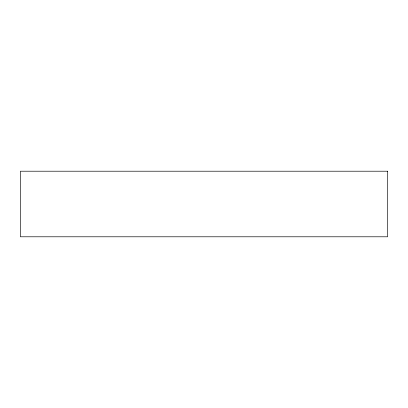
<?xml version="1.0" encoding="UTF-8"?>
<svg xmlns="http://www.w3.org/2000/svg" width="408" height="408" viewBox="0 0 408 408"><rect width="100%" height="100%" fill="white"/><g stroke="black" fill="none" stroke-linecap="round" stroke-linejoin="round"><path stroke-width="0.61" d="M387.6 171.212L20.4 171.212L20.4 236.788L387.6 236.788L387.6 171.212"/></g></svg>
